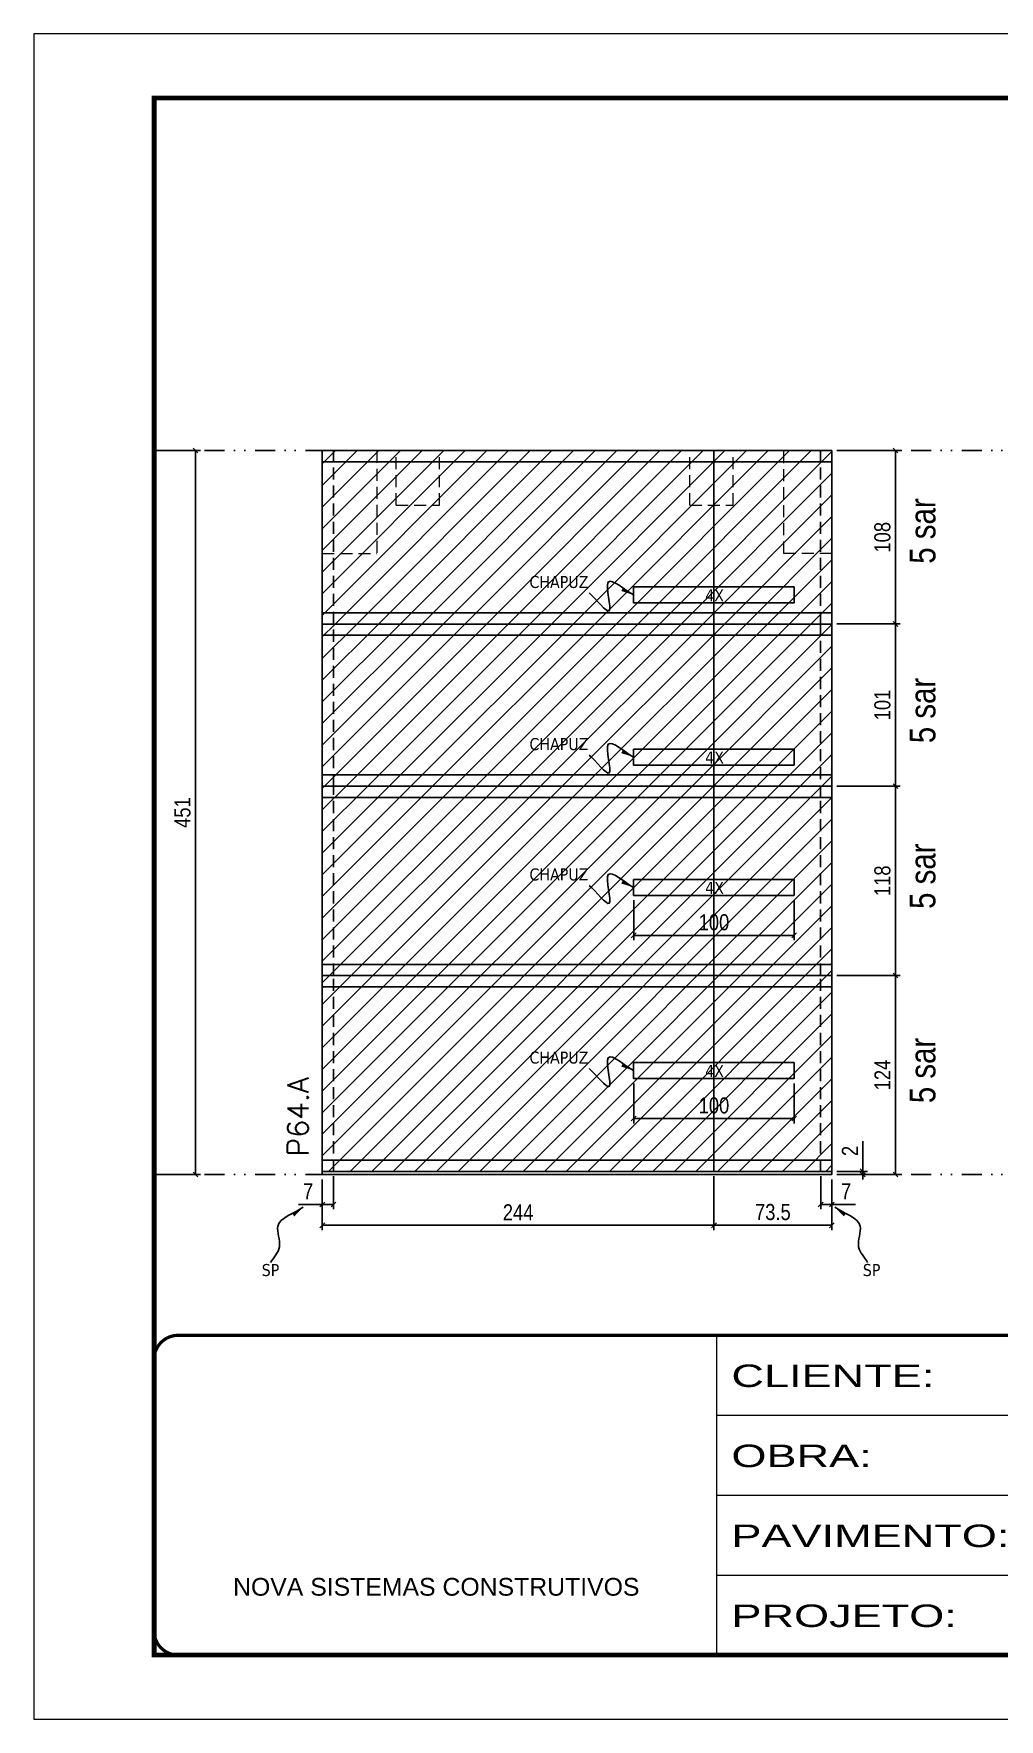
# Model space of a CAD drawing. Extents: x 14400 to 27878, y -21631 to 6985.
# Drawn here: x 16012 to 16614, y -957 to 93 of the extents above; entities that cross this region are included whole.
import ezdxf

# ---------------------------------------------------------------- set-up
doc = ezdxf.new("R2010")
doc.units = 0
for name, pattern in [('CONTINUO', [0]), ('DASHED', [0.75, 0.5, -0.25]), ('DIVIDE2', [0.625, 0.25, -0.125, 0, -0.125, 0, -0.125]), ('HIDDEN', [0.375, 0.25, -0.125])]:
    doc.linetypes.add(name, pattern=pattern)
for name, color, linetype in [('COTA', 241, 'Continuous'), ('NOMENCLATURA', 7, 'Continuous'), ('Nível', 160, 'Continuous'), ('Painéis', 200, 'Continuous'), ('Romaneio', 10, 'Continuous'), ('SARR_2.2x10', 60, 'Continuous'), ('SARR_2.2x7', 40, 'Continuous'), ('Sarrafo de Pressão', 42, 'HIDDEN'), ('texto', 7, 'Continuous')]:
    doc.layers.add(name, color=color, linetype=linetype)
for name, color, linetype, lineweight in [('Folhas', 255, 'Continuous', 9), ('Hachura', 251, 'Continuous', 9), ('SARRAFO DE PRESSAO', 251, 'DASHED', 9), ('Texto Seção', 7, 'Continuous', 15)]:
    doc.layers.add(name, color=color, linetype=linetype, lineweight=lineweight)
doc.styles.add('ARIAL', font='arial.ttf')
doc.styles.add('ARIAL_NARROW', font='ARIALN.TTF', dxfattribs={"height": 0.2})
doc.styles.add('COTA TECNICA', font='techl___.ttf', dxfattribs={"height": 10})
doc.styles.add('COTA TECNICA-50', font='techl___.ttf', dxfattribs={"height": 10})
doc.styles.add('REGUA-120', font='ROMANS.shx', dxfattribs={"height": 15})
doc.styles.get("Standard").update_dxf_attribs({"font": 'arial.ttf'})
doc.styles.add('Tecnologia', font='')
doc.styles.get('Tecnologia').set_extended_font_data('Forgotten Futurist')
doc.dimstyles.new('COTA PAINEL-50', dxfattribs={"dimtxt": 10, "dimasz": 3, "dimexe": 3, "dimexo": 3, "dimgap": 3, "dimtad": 1, "dimdec": 1, "dimzin": 12, "dimdsep": 46, "dimtxsty": 'COTA TECNICA-50', "dimblk1": 'OBLIQUE', "dimblk2": 'OBLIQUE', "dimsah": 1, "dimcen": 0.9, "dimclrd": 4, "dimclre": 4, "dimclrt": 240, "dimadec": 1, "dimazin": 3, "dimtfac": 1, "dimtdec": 1, "dimtmove": 0, "dimatfit": 3, "dimfxl": 1, "dimtolj": 1, "dimtzin": 12, "dimarcsym": 0})
doc.dimstyles.new('PAINEL', dxfattribs={"dimtxt": 10, "dimasz": 3, "dimexe": 3, "dimexo": 3, "dimgap": 3, "dimtad": 1, "dimdec": 1, "dimzin": 12, "dimdsep": 46, "dimtxsty": 'COTA TECNICA', "dimblk1": 'OBLIQUE', "dimblk2": 'OBLIQUE', "dimsah": 1, "dimcen": 0.9, "dimclrd": 4, "dimclre": 4, "dimclrt": 240, "dimadec": 1, "dimazin": 3, "dimtfac": 1, "dimtdec": 1, "dimtmove": 0, "dimatfit": 3, "dimfxl": 1, "dimtolj": 1, "dimtzin": 12, "dimarcsym": 0})
doc.dimstyles.get("Standard").update_dxf_attribs({"dimtxt": 0.18, "dimasz": 0.18, "dimexe": 0.18, "dimexo": 0.0625, "dimgap": 0.09, "dimtad": 0, "dimtih": 1, "dimtoh": 1, "dimdec": 4, "dimzin": 0, "dimdsep": 46, "dimtxsty": 'Standard', "dimcen": 0.09, "dimadec": 0, "dimazin": 0, "dimtfac": 1, "dimtdec": 4, "dimtofl": 0, "dimtmove": 0, "dimatfit": 3, "dimfxl": 1, "dimtolj": 1, "dimtzin": 0, "dimarcsym": 0})

# ---------------------------------------------------------------- blocks, each defined once
blk = doc.blocks.new('9999999999')
at = {"color": 30, "linetype": 'CONTINUO'}
for p, q in [((98564.6, 34230.2), (98564.6, 34429.4)), ((98564.6, 34379.6), (99584, 34379.6)), ((98564.6, 34329.8), (99488, 34329.8)), ((99584, 34329.8), (99488, 34329.8)), ((99488, 34329.8), (99488, 34230.2)), ((98564.6, 34280), (99488, 34280))]:
    blk.add_line(p, q, dxfattribs=at)
at = {"color": 30, "linetype": 'CONTINUO', "const_width": 2}
blk.add_lwpolyline([(99584, 34230.2), (99584, 34414.4, 0.414214), (99569, 34429.4), (98229, 34429.4, 0.414214), (98214, 34414.4), (98214, 34245.2, 0.414214), (98229, 34230.2), (99584, 34230.2)], format="xyb", dxfattribs=at)
at = {"layer": 'Folhas'}
blk.add_lwpolyline([(98139, 34190.2), (99624, 34190.2), (99624, 35240.2), (98139, 35240.2)], close=True, dxfattribs=at)
at = {"layer": 'Folhas', "color": 30, "const_width": 3}
blk.add_lwpolyline([(98214, 34230.2), (99584, 34230.2), (99584, 35200.2), (98214, 35200.2)], close=True, dxfattribs=at)
at = {"color": 7, "linetype": 'Continuous', "ltscale": 5, "style": 'ARIAL'}
for s, height, p in [('SKR', 15.48, (98837.7, 34393.1)), ('LEAF LOEFGREN', 15.483, (98837.7, 34343.3)), ('TÉRREO', 15.48, (98837.7, 34293.5)), ('NOVA SISTEMAS CONSTRUTIVOS', 11.059, (98263.2, 34267.2)), ('PILARES', 15.48, (98837.7, 34243.7))]:
    blk.add_text(s, height=height, dxfattribs=at).set_placement(p)
at = {"layer": 'Folhas', "color": 7, "style": 'Tecnologia', "width": 1.5}
for s, p in [('CLIENTE:', (98573.7, 34397.2)), ('OBRA:', (98573.7, 34347.3)), ('PAVIMENTO:', (98573.7, 34297.5)), ('PROJETO:', (98573.7, 34247.7))]:
    blk.add_text(s, height=14, dxfattribs=at).set_placement(p)
blk = doc.blocks.new('_Oblique')
at = {"color": 0, "linetype": 'ByBlock', "lineweight": -2}
blk.add_line((-0.5, -0.5), (0.5, 0.5), dxfattribs=at)
blk = doc.blocks.new('*D1850')
at = {"layer": 'COTA', "color": 4, "lineweight": -2, "transparency": 16777216}
for p, q in [((16198.8, -618.4), (16198.8, -639)), ((16191.8, -620.4), (16191.8, -639)), ((16191.8, -636), (16177, -636)), ((16198.8, -636), (16191.8, -636))]:
    blk.add_line(p, q, dxfattribs=at)
at = {"layer": 'Defpoints', "color": 0, "transparency": 16777216}
for p in [(16191.8, -617.4), (16198.8, -615.4), (16191.8, -636)]:
    blk.add_point(p, dxfattribs=at)
at = {"layer": 'COTA', "color": 4, "lineweight": -2, "transparency": 16777216, "xscale": 3, "yscale": 3, "zscale": 3, "rotation": 180}
blk.add_blockref('_Oblique', (16191.8, -636), dxfattribs=at)
at = {"layer": 'COTA', "color": 4, "lineweight": -2, "transparency": 16777216, "xscale": 3, "yscale": 3, "zscale": 3}
blk.add_blockref('_Oblique', (16198.8, -636), dxfattribs=at)
at = {"layer": 'COTA', "color": 240, "transparency": 16777216, "insert": (16182.9, -627.9), "char_height": 10, "attachment_point": 5, "style": 'COTA TECNICA-50'}
blk.add_mtext('\\A1;7', dxfattribs=at)
blk = doc.blocks.new('*D1851')
at = {"layer": 'COTA', "color": 4, "lineweight": -2, "transparency": 16777216}
for p, q in [((16502.3, -618.4), (16502.3, -639)), ((16509.3, -620.4), (16509.3, -639)), ((16502.3, -636), (16509.3, -636)), ((16509.3, -636), (16524, -636))]:
    blk.add_line(p, q, dxfattribs=at)
at = {"layer": 'Defpoints', "color": 0, "transparency": 16777216}
for p in [(16502.3, -615.4), (16509.3, -617.4), (16509.3, -636)]:
    blk.add_point(p, dxfattribs=at)
at = {"layer": 'COTA', "color": 4, "lineweight": -2, "transparency": 16777216, "xscale": 3, "yscale": 3, "zscale": 3, "rotation": 180}
blk.add_blockref('_Oblique', (16502.3, -636), dxfattribs=at)
at = {"layer": 'COTA', "color": 4, "lineweight": -2, "transparency": 16777216, "xscale": 3, "yscale": 3, "zscale": 3}
blk.add_blockref('_Oblique', (16509.3, -636), dxfattribs=at)
at = {"layer": 'COTA', "color": 240, "transparency": 16777216, "insert": (16518.1, -627.9), "char_height": 10, "attachment_point": 5, "style": 'COTA TECNICA-50'}
blk.add_mtext('\\A1;7', dxfattribs=at)
blk = doc.blocks.new('*D1852')
at = {"layer": 'Defpoints', "color": 0, "linetype": 'ByBlock', "transparency": 16777216}
for p in [(16509.3, -493.4), (16548.9, -493.4), (16509.3, -617.4)]:
    blk.add_point(p, dxfattribs=at)
at = {"layer": 'Romaneio', "color": 4, "linetype": 'ByBlock', "lineweight": -2, "transparency": 16777216}
for p, q in [((16512.3, -493.4), (16551.9, -493.4)), ((16548.9, -617.4), (16548.9, -493.4)), ((16512.3, -617.4), (16551.9, -617.4))]:
    blk.add_line(p, q, dxfattribs=at)
at = {"layer": 'Romaneio', "color": 4, "linetype": 'ByBlock', "lineweight": -2, "transparency": 16777216, "xscale": 3, "yscale": 3, "zscale": 3}
for p, rotation in [((16548.9, -493.4), 90), ((16548.9, -617.4), 270)]:
    blk.add_blockref('_Oblique', p, dxfattribs=dict(at, rotation=rotation))
at = {"layer": 'Romaneio', "color": 240, "linetype": 'ByBlock', "transparency": 16777216, "insert": (16540.8, -555.4), "char_height": 10, "attachment_point": 5, "rotation": 90, "style": 'COTA TECNICA'}
blk.add_mtext('\\A1;124', dxfattribs=at)
blk = doc.blocks.new('*D1853')
at = {"layer": 'Defpoints', "color": 0, "linetype": 'ByBlock', "transparency": 16777216}
for p in [(16509.3, -493.4), (16548.9, -493.4), (16509.3, -617.4)]:
    blk.add_point(p, dxfattribs=at)
at = {"layer": 'Romaneio', "color": 4, "linetype": 'ByBlock', "lineweight": -2, "transparency": 16777216}
for p, q in [((16512.3, -493.4), (16551.9, -493.4)), ((16548.9, -617.4), (16548.9, -493.4)), ((16512.3, -617.4), (16551.9, -617.4))]:
    blk.add_line(p, q, dxfattribs=at)
at = {"layer": 'Romaneio', "color": 4, "linetype": 'ByBlock', "lineweight": -2, "transparency": 16777216, "xscale": 3, "yscale": 3, "zscale": 3}
for p, rotation in [((16548.9, -493.4), 90), ((16548.9, -617.4), 270)]:
    blk.add_blockref('_Oblique', p, dxfattribs=dict(at, rotation=rotation))
at = {"layer": 'Romaneio', "color": 240, "linetype": 'ByBlock', "transparency": 16777216, "insert": (16540.8, -555.4), "char_height": 10, "attachment_point": 5, "rotation": 90, "style": 'COTA TECNICA'}
blk.add_mtext('\\A1;124', dxfattribs=at)
blk = doc.blocks.new('*D1854')
at = {"layer": 'COTA', "color": 4, "lineweight": -2, "transparency": 16777216}
for p, q in [((16512.3, -375.4), (16551.9, -375.4)), ((16548.9, -493.4), (16548.9, -375.4)), ((16512.3, -493.4), (16551.9, -493.4))]:
    blk.add_line(p, q, dxfattribs=at)
at = {"layer": 'Defpoints', "color": 0, "transparency": 16777216}
for p in [(16509.3, -375.4), (16548.9, -375.4), (16509.3, -493.4)]:
    blk.add_point(p, dxfattribs=at)
at = {"layer": 'COTA', "color": 4, "lineweight": -2, "transparency": 16777216, "xscale": 3, "yscale": 3, "zscale": 3}
for p, rotation in [((16548.9, -375.4), 90), ((16548.9, -493.4), 270)]:
    blk.add_blockref('_Oblique', p, dxfattribs=dict(at, rotation=rotation))
at = {"layer": 'COTA', "color": 240, "transparency": 16777216, "insert": (16540.8, -434.4), "char_height": 10, "attachment_point": 5, "rotation": 90, "style": 'COTA TECNICA-50'}
blk.add_mtext('\\A1;118', dxfattribs=at)
blk = doc.blocks.new('*D1855')
at = {"layer": 'COTA', "color": 4, "lineweight": -2, "transparency": 16777216}
for p, q in [((16528.5, -615.4), (16528.5, -596.6)), ((16512.3, -615.4), (16531.5, -615.4)), ((16512.3, -617.4), (16531.5, -617.4)), ((16528.5, -617.4), (16528.5, -615.4)), ((16528.5, -617.4), (16528.5, -620.4))]:
    blk.add_line(p, q, dxfattribs=at)
at = {"layer": 'Defpoints', "color": 0, "transparency": 16777216}
for p in [(16509.3, -615.4), (16509.3, -617.4), (16528.5, -617.4)]:
    blk.add_point(p, dxfattribs=at)
at = {"layer": 'COTA', "color": 4, "lineweight": -2, "transparency": 16777216, "xscale": 3, "yscale": 3, "zscale": 3}
for p, rotation in [((16528.5, -615.4), 270), ((16528.5, -617.4), 90)]:
    blk.add_blockref('_Oblique', p, dxfattribs=dict(at, rotation=rotation))
at = {"layer": 'COTA', "color": 240, "transparency": 16777216, "insert": (16520.5, -602.7), "char_height": 10, "attachment_point": 5, "rotation": 90, "style": 'COTA TECNICA-50'}
blk.add_mtext('\\A1;2', dxfattribs=at)
blk = doc.blocks.new('*D1882')
at = {"layer": 'COTA', "color": 4, "lineweight": -2, "transparency": 16777216}
for p, q in [((16435.8, -618.4), (16435.8, -652)), ((16191.8, -620.4), (16191.8, -652)), ((16191.8, -649), (16435.8, -649))]:
    blk.add_line(p, q, dxfattribs=at)
at = {"layer": 'Defpoints', "color": 0, "transparency": 16777216}
for p in [(16191.8, -617.4), (16435.8, -615.4), (16435.8, -649)]:
    blk.add_point(p, dxfattribs=at)
at = {"layer": 'COTA', "color": 4, "lineweight": -2, "transparency": 16777216, "xscale": 3, "yscale": 3, "zscale": 3, "rotation": 180}
blk.add_blockref('_Oblique', (16191.8, -649), dxfattribs=at)
at = {"layer": 'COTA', "color": 4, "lineweight": -2, "transparency": 16777216, "xscale": 3, "yscale": 3, "zscale": 3}
blk.add_blockref('_Oblique', (16435.8, -649), dxfattribs=at)
at = {"layer": 'COTA', "color": 240, "transparency": 16777216, "insert": (16313.8, -640.9), "char_height": 10, "attachment_point": 5, "style": 'COTA TECNICA-50'}
blk.add_mtext('\\A1;244', dxfattribs=at)
blk = doc.blocks.new('*D1883')
at = {"layer": 'COTA', "color": 4, "lineweight": -2, "transparency": 16777216}
for p, q in [((16435.8, -618.4), (16435.8, -652)), ((16509.3, -620.4), (16509.3, -652)), ((16435.8, -649), (16509.3, -649))]:
    blk.add_line(p, q, dxfattribs=at)
at = {"layer": 'Defpoints', "color": 0, "transparency": 16777216}
for p in [(16435.8, -615.4), (16509.3, -617.4), (16509.3, -649)]:
    blk.add_point(p, dxfattribs=at)
at = {"layer": 'COTA', "color": 4, "lineweight": -2, "transparency": 16777216, "xscale": 3, "yscale": 3, "zscale": 3, "rotation": 180}
blk.add_blockref('_Oblique', (16435.8, -649), dxfattribs=at)
at = {"layer": 'COTA', "color": 4, "lineweight": -2, "transparency": 16777216, "xscale": 3, "yscale": 3, "zscale": 3}
blk.add_blockref('_Oblique', (16509.3, -649), dxfattribs=at)
at = {"layer": 'COTA', "color": 240, "transparency": 16777216, "insert": (16472.5, -640.8), "char_height": 10, "attachment_point": 5, "style": 'COTA TECNICA-50'}
blk.add_mtext('\\A1;73.5', dxfattribs=at)
blk = doc.blocks.new('*D1888')
at = {"layer": 'COTA', "color": 4, "linetype": 'ByBlock', "lineweight": -2, "transparency": 16777216}
for p, q in [((16385.8, -560.6), (16385.8, -585.5)), ((16485.8, -560.6), (16485.8, -585.5)), ((16485.8, -582.5), (16385.8, -582.5))]:
    blk.add_line(p, q, dxfattribs=at)
at = {"layer": 'Defpoints', "color": 0, "linetype": 'ByBlock', "transparency": 16777216}
for p in [(16385.8, -557.6), (16485.8, -557.6), (16385.8, -582.5)]:
    blk.add_point(p, dxfattribs=at)
at = {"layer": 'COTA', "color": 4, "linetype": 'ByBlock', "lineweight": -2, "transparency": 16777216, "xscale": 3, "yscale": 3, "zscale": 3, "rotation": 180}
blk.add_blockref('_Oblique', (16385.8, -582.5), dxfattribs=at)
at = {"layer": 'COTA', "color": 4, "linetype": 'ByBlock', "lineweight": -2, "transparency": 16777216, "xscale": 3, "yscale": 3, "zscale": 3}
blk.add_blockref('_Oblique', (16485.8, -582.5), dxfattribs=at)
at = {"layer": 'COTA', "color": 240, "linetype": 'ByBlock', "transparency": 16777216, "insert": (16435.8, -574.4), "char_height": 10, "attachment_point": 5, "style": 'COTA TECNICA'}
blk.add_mtext('\\A1;100', dxfattribs=at)
blk = doc.blocks.new('*D1889')
at = {"layer": 'COTA', "color": 4, "linetype": 'ByBlock', "lineweight": -2, "transparency": 16777216}
for p, q in [((16385.8, -446.5), (16385.8, -471.4)), ((16485.8, -446.5), (16485.8, -471.4)), ((16485.8, -468.4), (16385.8, -468.4))]:
    blk.add_line(p, q, dxfattribs=at)
at = {"layer": 'Defpoints', "color": 0, "linetype": 'ByBlock', "transparency": 16777216}
for p in [(16385.8, -443.5), (16485.8, -443.5), (16385.8, -468.4)]:
    blk.add_point(p, dxfattribs=at)
at = {"layer": 'COTA', "color": 4, "linetype": 'ByBlock', "lineweight": -2, "transparency": 16777216, "xscale": 3, "yscale": 3, "zscale": 3, "rotation": 180}
blk.add_blockref('_Oblique', (16385.8, -468.4), dxfattribs=at)
at = {"layer": 'COTA', "color": 4, "linetype": 'ByBlock', "lineweight": -2, "transparency": 16777216, "xscale": 3, "yscale": 3, "zscale": 3}
blk.add_blockref('_Oblique', (16485.8, -468.4), dxfattribs=at)
at = {"layer": 'COTA', "color": 240, "linetype": 'ByBlock', "transparency": 16777216, "insert": (16435.8, -460.3), "char_height": 10, "attachment_point": 5, "style": 'COTA TECNICA'}
blk.add_mtext('\\A1;100', dxfattribs=at)
blk = doc.blocks.new('*D2092')
at = {"layer": 'COTA', "color": 4, "lineweight": -2, "transparency": 16777216}
for p, q in [((16090, -166.4), (16115.8, -166.4)), ((16112.8, -617.4), (16112.8, -166.4)), ((16090, -617.4), (16115.8, -617.4))]:
    blk.add_line(p, q, dxfattribs=at)
at = {"layer": 'Defpoints', "color": 0, "transparency": 16777216}
for p in [(16087, -166.4), (16112.8, -166.4), (16087, -617.4)]:
    blk.add_point(p, dxfattribs=at)
at = {"layer": 'COTA', "color": 4, "lineweight": -2, "transparency": 16777216, "xscale": 3, "yscale": 3, "zscale": 3}
for p, rotation in [((16112.8, -166.4), 90), ((16112.8, -617.4), 270)]:
    blk.add_blockref('_Oblique', p, dxfattribs=dict(at, rotation=rotation))
at = {"layer": 'COTA', "color": 240, "transparency": 16777216, "insert": (16104.7, -391.9), "char_height": 10, "attachment_point": 5, "rotation": 90, "style": 'COTA TECNICA'}
blk.add_mtext('\\A1;451', dxfattribs=at)
blk = doc.blocks.new('*D2093')
at = {"layer": 'COTA', "color": 4, "lineweight": -2, "transparency": 16777216}
for p, q in [((16512.3, -274.4), (16551.9, -274.4)), ((16548.9, -375.4), (16548.9, -274.4)), ((16514.8, -375.4), (16551.9, -375.4))]:
    blk.add_line(p, q, dxfattribs=at)
at = {"layer": 'Defpoints', "color": 0, "transparency": 16777216}
for p in [(16509.3, -274.4), (16548.9, -274.4), (16511.8, -375.4)]:
    blk.add_point(p, dxfattribs=at)
at = {"layer": 'COTA', "color": 4, "lineweight": -2, "transparency": 16777216, "xscale": 3, "yscale": 3, "zscale": 3}
for p, rotation in [((16548.9, -274.4), 90), ((16548.9, -375.4), 270)]:
    blk.add_blockref('_Oblique', p, dxfattribs=dict(at, rotation=rotation))
at = {"layer": 'COTA', "color": 240, "transparency": 16777216, "insert": (16540.8, -324.9), "char_height": 10, "attachment_point": 5, "rotation": 90, "style": 'COTA TECNICA'}
blk.add_mtext('\\A1;101', dxfattribs=at)
blk = doc.blocks.new('*D2094')
at = {"layer": 'COTA', "color": 4, "lineweight": -2, "transparency": 16777216}
for p, q in [((16512.3, -166.4), (16551.9, -166.4)), ((16548.9, -274.4), (16548.9, -166.4)), ((16512.3, -274.4), (16551.9, -274.4))]:
    blk.add_line(p, q, dxfattribs=at)
at = {"layer": 'Defpoints', "color": 0, "transparency": 16777216}
for p in [(16509.3, -166.4), (16548.9, -166.4), (16509.3, -274.4)]:
    blk.add_point(p, dxfattribs=at)
at = {"layer": 'COTA', "color": 4, "lineweight": -2, "transparency": 16777216, "xscale": 3, "yscale": 3, "zscale": 3}
for p, rotation in [((16548.9, -166.4), 90), ((16548.9, -274.4), 270)]:
    blk.add_blockref('_Oblique', p, dxfattribs=dict(at, rotation=rotation))
at = {"layer": 'COTA', "color": 240, "transparency": 16777216, "insert": (16540.8, -220.4), "char_height": 10, "attachment_point": 5, "rotation": 90, "style": 'COTA TECNICA'}
blk.add_mtext('\\A1;108', dxfattribs=at)

msp = doc.modelspace()

# ---------------------------------------------------------------- hatches: boundary and pattern name
at = {"layer": 'Hachura', "linetype": 'ByBlock'}
h = msp.add_hatch(dxfattribs=at)
h.set_pattern_fill('ANSI31', color=256, scale=3)
h.paths.add_polyline_path([(16435.77, -166.44), (16191.77, -166.44), (16191.77, -274.44), (16435.77, -274.44)])
h.paths.add_polyline_path([(16509.27, -166.44), (16435.77, -166.44), (16435.77, -274.44), (16509.27, -274.44)])
h.paths.add_polyline_path([(16509.27, -375.44), (16435.77, -375.44), (16435.77, -493.44), (16509.27, -493.44)])
h.paths.add_polyline_path([(16435.77, -375.44), (16191.77, -375.44), (16191.77, -493.44), (16435.77, -493.44)])
h.paths.add_polyline_path([(16435.77, -493.44), (16191.77, -493.44), (16191.77, -615.44), (16435.77, -615.44)])
h.paths.add_polyline_path([(16509.27, -493.44), (16435.77, -493.44), (16435.77, -615.44), (16509.27, -615.44)])
h.paths.add_polyline_path([(16909.58, -493.44), (16665.58, -493.44), (16665.58, -615.44), (16909.58, -615.44)])
h.paths.add_polyline_path([(16983.08, -493.44), (16909.58, -493.44), (16909.58, -615.44), (16983.08, -615.44)])
h.paths.add_polyline_path([(16983.08, -375.44), (16909.58, -375.44), (16909.58, -493.44), (16983.08, -493.44)])
h.paths.add_polyline_path([(16983.08, -348.44), (16909.58, -348.44), (16909.58, -375.44), (16983.08, -375.44)])
h.paths.add_polyline_path([(16909.58, -348.44), (16665.58, -348.44), (16665.58, -375.44), (16909.58, -375.44)])
h.paths.add_polyline_path([(16909.58, -375.44), (16665.58, -375.44), (16665.58, -493.44), (16909.58, -493.44)])
h = msp.add_hatch(dxfattribs=at)
h.set_pattern_fill('ANSI31', color=256, scale=3)
h.paths.add_polyline_path([(16435.77, -274.44), (16191.77, -274.44), (16191.77, -375.44), (16435.77, -375.44)])
h.paths.add_polyline_path([(16509.27, -274.44), (16435.77, -274.44), (16435.77, -375.44), (16509.27, -375.44)])
h.paths.add_polyline_path([(16909.58, -230.44), (16665.58, -230.44), (16665.58, -348.44), (16909.58, -348.44)])
h.paths.add_polyline_path([(16983.08, -230.44), (16909.58, -230.44), (16909.58, -348.44), (16983.08, -348.44)])
h.paths.add_polyline_path([(17171.4, -230.46), (17146.4, -230.46), (17146.4, -348.46), (17171.4, -348.46)])
h.paths.add_polyline_path([(17350.14, -230.44), (17325.14, -230.44), (17325.14, -348.46), (17350.14, -348.46)])

# ---------------------------------------------------------------- linework, layer by layer
at = {"layer": 'Hachura', "linetype": 'HIDDEN', "ltscale": 30}
for p, q in [((16225.77, -166.44), (16225.77, -230.44)), ((16237.77, -200.44), (16237.77, -166.44)), ((16264.77, -200.44), (16264.77, -166.44)), ((16420.77, -200.44), (16420.77, -166.44)), ((16447.77, -200.44), (16447.77, -166.44)), ((16479.27, -230.44), (16479.27, -166.44)), ((16237.77, -200.44), (16264.77, -200.44)), ((16420.77, -200.44), (16447.77, -200.44)), ((16191.77, -230.44), (16225.77, -230.44)), ((16509.27, -230.44), (16479.27, -230.44))]:
    msp.add_line(p, q, dxfattribs=at)
at = {"layer": 'Nível', "color": 4, "linetype": 'DIVIDE2', "ltscale": 50}
for p, q in [((16086.97, -166.44), (17496.97, -166.44)), ((16086.97, -617.44), (17496.97, -617.44))]:
    msp.add_line(p, q, dxfattribs=at)
at = {"layer": 'Painéis'}
for p, q in [((16191.77, -375.44), (16191.77, -166.44)), ((16191.77, -166.44), (16509.27, -166.44)), ((16435.77, -382.44), (16435.77, -166.44)), ((16509.27, -166.44), (16509.27, -378.12)), ((16191.77, -274.44), (16509.27, -274.44)), ((16435.77, -375.44), (16435.77, -615.44))]:
    msp.add_line(p, q, dxfattribs=at)
for points in [[(16509.27, -375.44), (16191.77, -375.44), (16191.77, -493.44), (16509.27, -493.44)], [(16509.27, -493.44), (16191.77, -493.44), (16191.77, -615.44), (16509.27, -615.44)], [(16509.27, -617.44), (16191.77, -617.44), (16191.77, -615.44), (16509.27, -615.44)]]:
    msp.add_lwpolyline(points, close=True, dxfattribs=at)
at = {"layer": 'SARR_2.2x10'}
for points in [[(16385.77, -251.33), (16485.77, -251.33), (16485.77, -261.33), (16385.77, -261.33)], [(16385.77, -352.33), (16485.77, -352.33), (16485.77, -362.33), (16385.77, -362.33)], [(16385.77, -433.52), (16485.77, -433.52), (16485.77, -443.52), (16385.77, -443.52)], [(16385.77, -547.6), (16485.77, -547.6), (16485.77, -557.6), (16385.77, -557.6)]]:
    msp.add_lwpolyline(points, close=True, dxfattribs=at)
at = {"layer": 'SARR_2.2x7'}
for p, q in [((16191.77, -173.44), (16435.77, -173.44)), ((16435.77, -173.44), (16509.27, -173.44)), ((16191.77, -267.44), (16435.77, -267.44)), ((16435.77, -267.44), (16509.27, -267.44)), ((16191.77, -281.44), (16435.77, -281.44)), ((16435.77, -281.44), (16509.27, -281.44)), ((16191.77, -368.44), (16435.77, -368.44)), ((16435.77, -368.44), (16509.27, -368.44)), ((16191.77, -382.44), (16435.77, -382.44)), ((16435.77, -382.44), (16509.27, -382.44)), ((16191.77, -486.44), (16435.77, -486.44)), ((16435.77, -486.44), (16509.27, -486.44)), ((16191.77, -500.44), (16435.77, -500.44)), ((16435.77, -500.44), (16509.27, -500.44)), ((16191.77, -608.44), (16435.77, -608.44)), ((16435.77, -608.44), (16509.27, -608.44))]:
    msp.add_line(p, q, dxfattribs=at)
at = {"layer": 'Sarrafo de Pressão', "ltscale": 30}
for p, q in [((16198.77, -274.44), (16198.77, -166.44)), ((16502.27, -274.44), (16502.27, -166.44)), ((16198.77, -375.44), (16198.77, -274.44)), ((16502.27, -382.44), (16502.27, -274.44)), ((16198.77, -493.44), (16198.77, -375.44)), ((16502.27, -493.44), (16502.27, -375.44)), ((16198.77, -615.44), (16198.77, -493.44)), ((16502.27, -615.44), (16502.27, -493.44))]:
    msp.add_line(p, q, dxfattribs=at)

# ---------------------------------------------------------------- block references
at = {"layer": 'SARRAFO DE PRESSAO', "color": 6, "linetype": 'ByBlock'}
msp.add_blockref('9999999999', (-82127.01, -35146.93), dxfattribs=at)

# ---------------------------------------------------------------- texts
at = {"layer": 'NOMENCLATURA', "style": 'ARIAL_NARROW'}
for p in [(16573.79, -236.9), (16573.79, -348.68), (16573.79, -451.92), (16573.79, -572.92)]:
    msp.add_text('5 sar', height=16, rotation=90, dxfattribs=at).set_placement(p)
at = {"layer": 'texto', "color": 0, "char_height": 7.5, "attachment_point": 5}
for s, insert in [('{\\fTahoma|b0|i0|c0|p34;\\C4;CHAPUZ}', (16339.22, -248.31)), ('{\\fTahoma|b0|i0|c0|p34;\\C4;4X}', (16436.16, -256.62)), ('{\\fTahoma|b0|i0|c0|p34;\\C4;CHAPUZ}', (16339.22, -349.31)), ('{\\fTahoma|b0|i0|c0|p34;\\C4;4X}', (16436.16, -357.62)), ('{\\fTahoma|b0|i0|c0|p34;\\C4;CHAPUZ}', (16339.22, -430.5)), ('{\\fTahoma|b0|i0|c0|p34;\\C4;4X}', (16436.16, -438.81)), ('{\\fTahoma|b0|i0|c0|p34;\\C4;CHAPUZ}', (16339.22, -544.58)), ('{\\fTahoma|b0|i0|c0|p34;\\C4;4X}', (16436.16, -552.89)), ('{\\fTahoma|b0|i0|c0|p34;\\C4;SP}', (16159.52, -676.93)), ('{\\fTahoma|b0|i0|c0|p34;\\C4;SP}', (16534.05, -676.93))]:
    msp.add_mtext(s, dxfattribs=dict(at, insert=insert))
at = {"layer": 'Texto Seção', "insert": (16183.15, -606.19), "char_height": 13, "width": 285.3299, "attachment_point": 7, "rotation": 90, "style": 'REGUA-120'}
msp.add_mtext('P64.A', dxfattribs=at)

# ---------------------------------------------------------------- dimensions: what is measured, and where the dimension line sits
at = {"layer": 'COTA'}
for base, p1, p2, angle, dimstyle, picture, middle in [((16112.78, -166.44), (16086.97, -617.44), (16086.97, -166.44), 90, 'PAINEL', '*D2092', (16104.67, -391.94)), ((16548.91, -274.44), (16511.8, -375.44), (16509.27, -274.44), 90, 'PAINEL', '*D2093', (16540.81, -324.94)), ((16548.91, -375.44), (16509.27, -493.44), (16509.27, -375.44), 90, 'COTA PAINEL-50', '*D1854', (16540.81, -434.44)), ((16191.77, -635.95), (16198.77, -615.44), (16191.77, -617.44), 180, 'COTA PAINEL-50', '*D1850', (16182.9, -627.88))]:
    dim = msp.add_linear_dim(base=base, p1=p1, p2=p2, angle=angle, dimstyle=dimstyle, dxfattribs=at)
    dim.commit()
    dim.dimension.update_dxf_attribs({"geometry": picture, "text_midpoint": middle})
dim = msp.add_linear_dim(base=(16548.91, -166.44), p1=(16509.27, -274.44), p2=(16509.27, -166.44), angle=90, dimstyle='PAINEL', override={"dimtmove": 1}, dxfattribs=at)
dim.commit()
dim.dimension.update_dxf_attribs({"geometry": '*D2094', "text_midpoint": (16540.79, -220.44)})
at = {"layer": 'COTA', "linetype": 'ByBlock'}
for base, p1, p2, picture, middle in [((16385.77, -468.44), (16485.77, -443.52), (16385.77, -443.52), '*D1889', (16435.77, -460.34)), ((16385.77, -582.52), (16485.77, -557.6), (16385.77, -557.6), '*D1888', (16435.77, -574.42))]:
    dim = msp.add_linear_dim(base=base, p1=p1, p2=p2, dimstyle='PAINEL', dxfattribs=at)
    dim.commit()
    dim.dimension.update_dxf_attribs({"geometry": picture, "text_midpoint": middle})
at = {"layer": 'COTA'}
dim = msp.add_linear_dim(base=(16528.53, -617.44), p1=(16509.27, -615.44), p2=(16509.27, -617.44), angle=90, dimstyle='COTA PAINEL-50', dxfattribs=at)
dim.commit()
dim.dimension.update_dxf_attribs({"geometry": '*D1855', "text_midpoint": (16528.53, -602.69), "dimtype": 160})
for base, p1, p2, picture, middle in [((16435.77, -649), (16191.77, -617.44), (16435.77, -615.44), '*D1882', (16313.77, -640.92)), ((16509.27, -649), (16435.77, -615.44), (16509.27, -617.44), '*D1883', (16472.52, -640.78)), ((16509.27, -635.95), (16502.27, -615.44), (16509.27, -617.44), '*D1851', (16518.13, -627.88))]:
    dim = msp.add_linear_dim(base=base, p1=p1, p2=p2, dimstyle='COTA PAINEL-50', dxfattribs=at)
    dim.commit()
    dim.dimension.update_dxf_attribs({"geometry": picture, "text_midpoint": middle})
at = {"layer": 'Romaneio', "linetype": 'ByBlock'}
for picture in ['*D1852', '*D1853']:
    dim = msp.add_aligned_dim(p1=(16509.27, -617.44), p2=(16509.27, -493.44), distance=-39.64, dimstyle='PAINEL', dxfattribs=at)
    dim.commit()
    dim.dimension.update_dxf_attribs({"geometry": picture, "text_midpoint": (16540.84, -555.44)})

# ---------------------------------------------------------------- leaders
at = {"layer": 'COTA', "path_type": 1}
for points in [[(16385.77, -256.33), (16369.98, -248.31), (16370.57, -266.18), (16358.14, -255.04)], [(16385.77, -357.33), (16369.98, -349.31), (16370.57, -367.18), (16358.14, -356.04)], [(16385.77, -438.52), (16369.98, -430.5), (16370.57, -448.37), (16358.14, -437.23)], [(16385.77, -552.6), (16369.98, -544.58), (16370.57, -562.45), (16358.14, -551.31)], [(16179.94, -637.62), (16164.15, -649.46), (16165.08, -662.46), (16159.53, -672.24)], [(16511.1, -637.62), (16526.88, -649.46), (16525.96, -662.46), (16531.51, -672.24)]]:
    msp.add_leader(points, dimstyle='Standard', override={"dimasz": 8}, dxfattribs=at)

doc.saveas('drawing.dxf')
